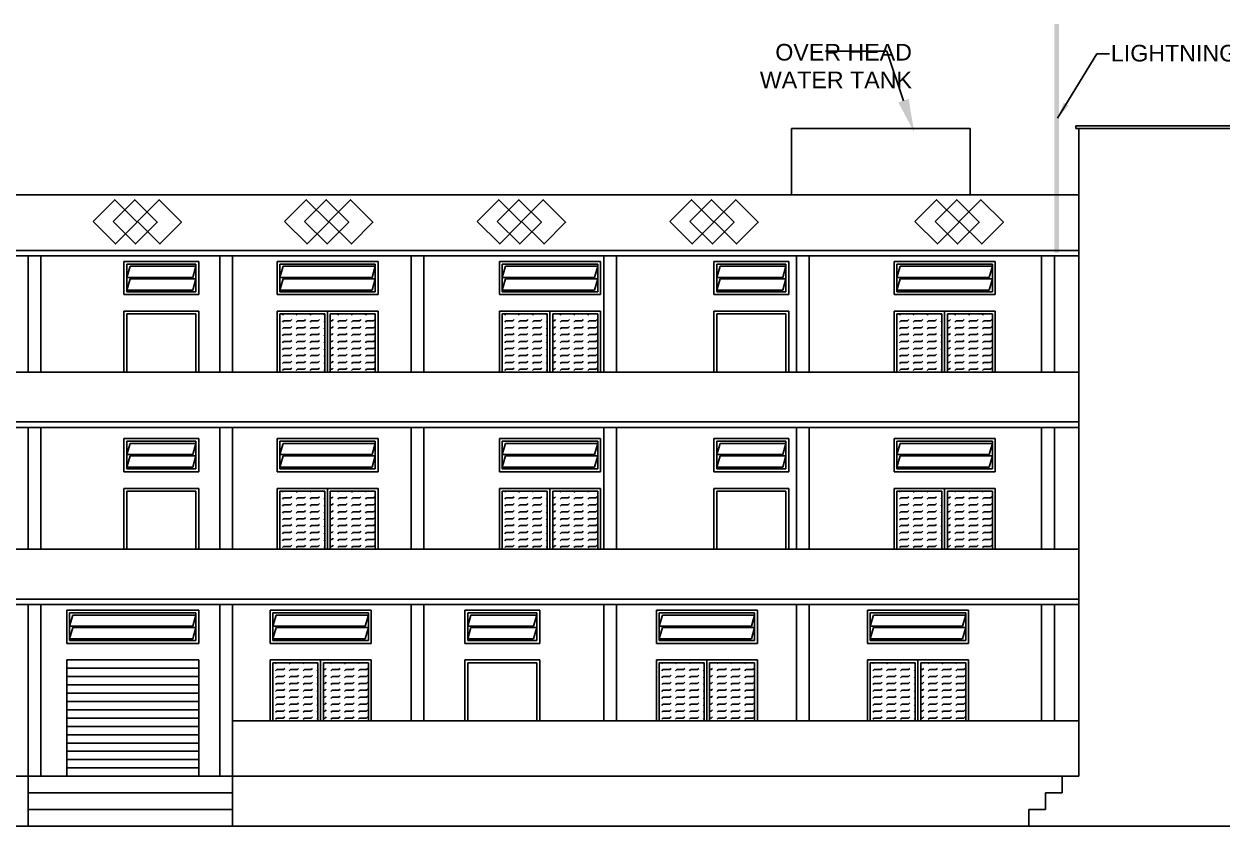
# Model space of a CAD drawing. Header units: metres. Extents: x 729 to 1050, y -308 to -82.
# Drawn here: x 811.51 to 833.16, y -157.29 to -142.8 of the extents above; entities that cross this region are included whole.
import ezdxf
from ezdxf import colors
from ezdxf.entities.mleader import LeaderData, LeaderLine
from ezdxf.math import Vec2, Vec3

# ---------------------------------------------------------------- set-up
doc = ezdxf.new("R2010")
doc.units = ezdxf.units.M
doc.header["$MEASUREMENT"] = 0
doc.layers.add('jo', color=3, linetype='Continuous')
doc.styles.get("Standard").update_dxf_attribs({"font": 'arial.ttf'})
doc.dimstyles.get("Standard").update_dxf_attribs({"dimtxt": 0.3, "dimasz": 0.18, "dimexe": 0.18, "dimexo": 0.0625, "dimgap": 0.09, "dimtad": 0, "dimtoh": 1, "dimzin": 0, "dimdsep": 46, "dimtxsty": 'Standard', "dimblk": 'OBLIQUE', "dimcen": 0.09, "dimse1": 1, "dimse2": 1, "dimclrd": 1, "dimclrt": 3, "dimadec": 0, "dimazin": 0, "dimtfac": 1, "dimtofl": 0, "dimtmove": 0, "dimatfit": 3, "dimfxl": 0, "dimtolj": 1, "dimtzin": 0, "dimarcsym": 0})
pattern_1 = [(0, (778.87083, -228.46246), (0, 0.125), [0.125, -0.125]), (45, (778.99583, -228.46246), (0, 0.125), [0.03125, -0.1142767, 0.03125, -0.1767767])]
pattern_2 = [(0, (775.056, -228.46246), (0, 0.125), [0.125, -0.125]), (45, (775.181, -228.46246), (0, 0.125), [0.03125, -0.1142767, 0.03125, -0.1767767])]
pattern_3 = [(0, (768.07783, -228.46246), (0, 0.125), [0.125, -0.125]), (45, (768.20283, -228.46246), (0, 0.125), [0.03125, -0.1142767, 0.03125, -0.1767767])]
pattern_4 = [(0, (768.20283, -222.16246), (0, 0.125), [0.125, -0.125]), (45, (768.32783, -222.16246), (0, 0.125), [0.03125, -0.1142767, 0.03125, -0.1767767])]
pattern_5 = [(0, (772.22113, -222.16246), (0, 0.125), [0.125, -0.125]), (45, (772.34613, -222.16246), (0, 0.125), [0.03125, -0.1142767, 0.03125, -0.1767767])]
pattern_6 = [(0, (779.35283, -222.16246), (0, 0.125), [0.125, -0.125]), (45, (779.47783, -222.16246), (0, 0.125), [0.03125, -0.1142767, 0.03125, -0.1767767])]
pattern_7 = [(0, (768.20283, -225.36246), (0, 0.125), [0.125, -0.125]), (45, (768.32783, -225.36246), (0, 0.125), [0.03125, -0.1142767, 0.03125, -0.1767767])]
pattern_8 = [(0, (772.22113, -225.36246), (0, 0.125), [0.125, -0.125]), (45, (772.34613, -225.36246), (0, 0.125), [0.03125, -0.1142767, 0.03125, -0.1767767])]
pattern_9 = [(0, (779.35283, -225.36246), (0, 0.125), [0.125, -0.125]), (45, (779.47783, -225.36246), (0, 0.125), [0.03125, -0.1142767, 0.03125, -0.1767767])]

# ---------------------------------------------------------------- blocks, each defined once
blk = doc.blocks.new('_Oblique')
at = {"color": 0, "linetype": 'ByBlock', "lineweight": -2}
blk.add_line((-0.5, -0.5), (0.5, 0.5), dxfattribs=at)

msp = doc.modelspace()

# ---------------------------------------------------------------- hatches: boundary and pattern name
msp.add_hatch(color=7).paths.add_polyline_path([(830.21, -142.8), (830.129, -142.8), (830.129, -146.933), (830.21, -146.933)])
h = msp.add_hatch()
h.set_pattern_fill('FLEX', color=256, scale=0.5, style=0)
h.set_pattern_definition(pattern_4)
h.paths.add_polyline_path([(816.134, -149.089), (816.947, -149.089), (816.947, -148.039), (816.134, -148.039)])
h = msp.add_hatch()
h.set_pattern_fill('FLEX', color=256, scale=0.5, style=0)
h.set_pattern_definition(pattern_4)
h.paths.add_polyline_path([(817.047, -149.089), (817.859, -149.089), (817.859, -148.039), (817.047, -148.039)])
h = msp.add_hatch()
h.set_pattern_fill('FLEX', color=256, scale=0.5, style=0)
h.set_pattern_definition(pattern_5)
h.paths.add_polyline_path([(820.153, -149.089), (820.965, -149.089), (820.965, -148.039), (820.153, -148.039)])
h = msp.add_hatch()
h.set_pattern_fill('FLEX', color=256, scale=0.5, style=0)
h.set_pattern_definition(pattern_5)
h.paths.add_polyline_path([(821.065, -149.089), (821.878, -149.089), (821.878, -148.039), (821.065, -148.039)])
h = msp.add_hatch()
h.set_pattern_fill('FLEX', color=256, scale=0.5, style=0)
h.set_pattern_definition(pattern_6)
h.paths.add_polyline_path([(827.284, -149.089), (828.097, -149.089), (828.097, -148.039), (827.284, -148.039)])
h = msp.add_hatch()
h.set_pattern_fill('FLEX', color=256, scale=0.5, style=0)
h.set_pattern_definition(pattern_6)
h.paths.add_polyline_path([(828.197, -149.089), (829.009, -149.089), (829.009, -148.039), (828.197, -148.039)])
h = msp.add_hatch()
h.set_pattern_fill('FLEX', color=256, scale=0.5, style=0)
h.set_pattern_definition(pattern_7)
h.paths.add_polyline_path([(816.134, -152.289), (816.947, -152.289), (816.947, -151.239), (816.134, -151.239)])
h = msp.add_hatch()
h.set_pattern_fill('FLEX', color=256, scale=0.5, style=0)
h.set_pattern_definition(pattern_7)
h.paths.add_polyline_path([(817.047, -152.289), (817.859, -152.289), (817.859, -151.239), (817.047, -151.239)])
h = msp.add_hatch()
h.set_pattern_fill('FLEX', color=256, scale=0.5, style=0)
h.set_pattern_definition(pattern_8)
h.paths.add_polyline_path([(820.153, -152.289), (820.965, -152.289), (820.965, -151.239), (820.153, -151.239)])
h = msp.add_hatch()
h.set_pattern_fill('FLEX', color=256, scale=0.5, style=0)
h.set_pattern_definition(pattern_8)
h.paths.add_polyline_path([(821.065, -152.289), (821.878, -152.289), (821.878, -151.239), (821.065, -151.239)])
h = msp.add_hatch()
h.set_pattern_fill('FLEX', color=256, scale=0.5, style=0)
h.set_pattern_definition(pattern_9)
h.paths.add_polyline_path([(827.284, -152.289), (828.097, -152.289), (828.097, -151.239), (827.284, -151.239)])
h = msp.add_hatch()
h.set_pattern_fill('FLEX', color=256, scale=0.5, style=0)
h.set_pattern_definition(pattern_9)
h.paths.add_polyline_path([(828.197, -152.289), (829.009, -152.289), (829.009, -151.239), (828.197, -151.239)])
h = msp.add_hatch()
h.set_pattern_fill('FLEX', color=256, scale=0.5, style=0)
h.set_pattern_definition(pattern_3)
h.paths.add_polyline_path([(816.009, -155.389), (816.822, -155.389), (816.822, -154.339), (816.009, -154.339)])
h = msp.add_hatch()
h.set_pattern_fill('FLEX', color=256, scale=0.5, style=0)
h.set_pattern_definition(pattern_3)
h.paths.add_polyline_path([(816.922, -155.389), (817.734, -155.389), (817.734, -154.339), (816.922, -154.339)])
h = msp.add_hatch()
h.set_pattern_fill('FLEX', color=256, scale=0.5, style=0)
h.set_pattern_definition(pattern_2)
h.paths.add_polyline_path([(822.988, -155.389), (823.8, -155.389), (823.8, -154.339), (822.988, -154.339)])
h = msp.add_hatch()
h.set_pattern_fill('FLEX', color=256, scale=0.5, style=0)
h.set_pattern_definition(pattern_2)
h.paths.add_polyline_path([(823.9, -155.389), (824.713, -155.389), (824.713, -154.339), (823.9, -154.339)])
h = msp.add_hatch()
h.set_pattern_fill('FLEX', color=256, scale=0.5, style=0)
h.set_pattern_definition(pattern_1)
h.paths.add_polyline_path([(826.802, -155.389), (827.615, -155.389), (827.615, -154.339), (826.802, -154.339)])
h = msp.add_hatch()
h.set_pattern_fill('FLEX', color=256, scale=0.5, style=0)
h.set_pattern_definition(pattern_1)
h.paths.add_polyline_path([(827.715, -155.389), (828.527, -155.389), (828.527, -154.339), (827.715, -154.339)])

# ---------------------------------------------------------------- linework, layer by layer
for p, q in [((825.379, -145.889), (825.379, -144.689)), ((825.379, -144.689), (828.609, -144.689)), ((828.609, -145.889), (828.609, -144.689)), ((830.569, -144.639), (830.519, -144.639)), ((830.519, -144.639), (830.519, -144.689)), ((830.519, -144.689), (830.569, -144.689)), ((837.399, -144.639), (830.569, -144.639)), ((830.569, -156.389), (830.569, -144.689)), ((837.399, -144.689), (830.569, -144.689)), ((830.569, -145.889), (794.649, -145.889)), ((830.569, -146.889), (794.649, -146.889)), ((830.569, -146.989), (794.649, -146.989)), ((811.589, -149.089), (811.589, -146.989)), ((811.819, -149.089), (811.819, -146.989)), ((814.669, -147.089), (813.319, -147.089)), ((814.669, -147.089), (813.319, -147.089)), ((813.319, -147.089), (813.319, -147.689)), ((814.669, -147.089), (813.319, -147.089)), ((813.319, -147.089), (813.319, -147.689)), ((814.669, -147.089), (813.319, -147.089)), ((813.369, -147.139), (813.369, -147.639)), ((814.619, -147.139), (813.369, -147.139)), ((813.369, -147.38), (813.428, -147.178)), ((813.428, -147.178), (814.619, -147.178)), ((814.619, -147.139), (813.807, -147.139)), ((814.619, -147.178), (814.561, -147.38)), ((814.619, -147.139), (814.619, -147.639)), ((814.669, -147.689), (814.669, -147.089)), ((814.669, -147.689), (814.669, -147.089)), ((814.669, -147.089), (814.669, -147.689)), ((814.669, -147.089), (814.669, -147.689)), ((815.049, -149.089), (815.049, -146.989)), ((815.279, -149.089), (815.279, -146.989)), ((817.909, -147.089), (816.084, -147.089)), ((816.084, -147.089), (816.084, -147.689)), ((817.909, -147.089), (816.084, -147.089)), ((816.084, -147.089), (816.084, -147.689)), ((817.909, -147.089), (816.084, -147.089)), ((817.909, -147.089), (816.109, -147.089)), ((816.134, -147.139), (816.134, -147.639)), ((817.859, -147.139), (816.134, -147.139)), ((816.134, -147.38), (816.193, -147.178)), ((816.193, -147.178), (817.859, -147.178)), ((817.859, -147.139), (817.047, -147.139)), ((817.859, -147.178), (817.801, -147.38)), ((817.859, -147.139), (817.859, -147.639)), ((817.909, -147.689), (817.909, -147.089)), ((817.909, -147.689), (817.909, -147.089)), ((817.909, -147.089), (817.909, -147.689)), ((817.909, -147.089), (817.909, -147.689)), ((818.509, -149.089), (818.509, -146.989)), ((818.739, -149.089), (818.739, -146.989)), ((821.928, -147.089), (820.103, -147.089)), ((820.103, -147.089), (820.103, -147.689)), ((821.928, -147.089), (820.103, -147.089)), ((820.103, -147.089), (820.103, -147.689)), ((821.928, -147.089), (820.103, -147.089)), ((821.928, -147.089), (820.128, -147.089)), ((820.153, -147.139), (820.153, -147.639)), ((821.878, -147.139), (820.153, -147.139)), ((820.153, -147.38), (820.211, -147.178)), ((820.211, -147.178), (821.878, -147.178)), ((821.878, -147.139), (821.065, -147.139)), ((821.878, -147.178), (821.819, -147.38)), ((821.878, -147.139), (821.878, -147.639)), ((821.928, -147.689), (821.928, -147.089)), ((821.928, -147.689), (821.928, -147.089)), ((821.928, -147.089), (821.928, -147.689)), ((821.928, -147.089), (821.928, -147.689)), ((821.989, -149.089), (821.989, -146.989)), ((822.219, -149.089), (822.219, -146.989)), ((825.329, -147.089), (823.979, -147.089)), ((825.329, -147.089), (823.979, -147.089)), ((823.979, -147.089), (823.979, -147.689)), ((825.329, -147.089), (823.979, -147.089)), ((823.979, -147.089), (823.979, -147.689)), ((825.329, -147.089), (823.979, -147.089)), ((824.029, -147.139), (824.029, -147.639)), ((825.279, -147.139), (824.029, -147.139)), ((824.029, -147.38), (824.088, -147.178)), ((824.088, -147.178), (825.279, -147.178)), ((825.279, -147.139), (824.467, -147.139)), ((825.279, -147.178), (825.221, -147.38)), ((825.279, -147.139), (825.279, -147.639)), ((825.329, -147.689), (825.329, -147.089)), ((825.329, -147.689), (825.329, -147.089)), ((825.329, -147.089), (825.329, -147.689)), ((825.329, -147.089), (825.329, -147.689)), ((825.469, -149.089), (825.469, -146.989)), ((825.699, -149.089), (825.699, -146.989)), ((829.059, -147.089), (827.234, -147.089)), ((827.234, -147.089), (827.234, -147.689)), ((829.059, -147.089), (827.234, -147.089)), ((827.234, -147.089), (827.234, -147.689)), ((829.059, -147.089), (827.234, -147.089)), ((829.059, -147.089), (827.259, -147.089)), ((827.284, -147.139), (827.284, -147.639)), ((829.009, -147.139), (827.284, -147.139)), ((827.284, -147.38), (827.343, -147.178)), ((827.343, -147.178), (829.009, -147.178)), ((829.009, -147.139), (828.197, -147.139)), ((829.009, -147.178), (828.951, -147.38)), ((829.009, -147.139), (829.009, -147.639)), ((829.059, -147.689), (829.059, -147.089)), ((829.059, -147.689), (829.059, -147.089)), ((829.059, -147.089), (829.059, -147.689)), ((829.059, -147.089), (829.059, -147.689)), ((829.899, -149.089), (829.899, -146.989)), ((830.129, -149.089), (830.129, -146.989)), ((814.561, -147.38), (813.369, -147.38)), ((813.369, -147.606), (813.428, -147.404)), ((813.428, -147.404), (814.619, -147.404)), ((814.619, -147.404), (814.561, -147.606)), ((817.801, -147.38), (816.134, -147.38)), ((816.134, -147.606), (816.193, -147.404)), ((816.193, -147.404), (817.859, -147.404)), ((817.859, -147.404), (817.801, -147.606)), ((821.819, -147.38), (820.153, -147.38)), ((820.153, -147.606), (820.211, -147.404)), ((820.211, -147.404), (821.878, -147.404)), ((821.878, -147.404), (821.819, -147.606)), ((825.221, -147.38), (824.029, -147.38)), ((824.029, -147.606), (824.088, -147.404)), ((824.088, -147.404), (825.279, -147.404)), ((825.279, -147.404), (825.221, -147.606)), ((828.951, -147.38), (827.284, -147.38)), ((827.284, -147.606), (827.343, -147.404)), ((827.343, -147.404), (829.009, -147.404)), ((829.009, -147.404), (828.951, -147.606)), ((814.561, -147.606), (813.369, -147.606)), ((817.801, -147.606), (816.134, -147.606)), ((821.819, -147.606), (820.153, -147.606)), ((825.221, -147.606), (824.029, -147.606)), ((828.951, -147.606), (827.284, -147.606)), ((814.669, -147.689), (813.319, -147.689)), ((814.619, -147.639), (813.369, -147.639)), ((817.909, -147.689), (816.084, -147.689)), ((817.859, -147.639), (816.134, -147.639)), ((821.928, -147.689), (820.103, -147.689)), ((821.878, -147.639), (820.153, -147.639)), ((825.329, -147.689), (823.979, -147.689)), ((825.279, -147.639), (824.029, -147.639)), ((829.059, -147.689), (827.234, -147.689)), ((829.009, -147.639), (827.284, -147.639)), ((813.319, -149.089), (813.319, -147.989)), ((814.669, -147.989), (813.319, -147.989)), ((813.319, -149.089), (813.319, -147.989)), ((814.669, -147.989), (813.319, -147.989)), ((813.369, -149.089), (813.369, -148.039)), ((814.619, -148.039), (813.369, -148.039)), ((814.619, -149.089), (814.619, -148.039)), ((814.669, -149.089), (814.669, -147.989)), ((814.669, -149.089), (814.669, -147.989)), ((816.084, -147.989), (816.084, -149.089)), ((817.909, -147.989), (816.084, -147.989)), ((816.084, -147.989), (816.084, -149.089)), ((817.909, -147.989), (816.084, -147.989)), ((817.909, -147.989), (816.109, -147.989)), ((816.134, -148.039), (816.134, -149.089)), ((816.947, -148.039), (816.134, -148.039)), ((816.947, -149.089), (816.947, -148.039)), ((816.997, -149.089), (816.997, -147.989)), ((817.859, -148.039), (817.047, -148.039)), ((817.047, -149.089), (817.047, -148.039)), ((817.859, -148.039), (817.859, -149.089)), ((817.909, -149.089), (817.909, -147.989)), ((817.909, -147.989), (817.909, -149.089)), ((817.909, -147.989), (817.909, -149.089)), ((820.103, -147.989), (820.103, -149.089)), ((821.928, -147.989), (820.103, -147.989)), ((820.103, -147.989), (820.103, -149.089)), ((821.928, -147.989), (820.103, -147.989)), ((821.928, -147.989), (820.128, -147.989)), ((820.153, -148.039), (820.153, -149.089)), ((820.965, -148.039), (820.153, -148.039)), ((820.965, -149.089), (820.965, -148.039)), ((821.015, -149.089), (821.015, -147.989)), ((821.878, -148.039), (821.065, -148.039)), ((821.065, -149.089), (821.065, -148.039)), ((821.878, -148.039), (821.878, -149.089)), ((821.928, -149.089), (821.928, -147.989)), ((821.928, -147.989), (821.928, -149.089)), ((821.928, -147.989), (821.928, -149.089)), ((823.979, -149.089), (823.979, -147.989)), ((825.329, -147.989), (823.979, -147.989)), ((823.979, -149.089), (823.979, -147.989)), ((825.329, -147.989), (823.979, -147.989)), ((824.029, -149.089), (824.029, -148.039)), ((825.279, -148.039), (824.029, -148.039)), ((825.279, -149.089), (825.279, -148.039)), ((825.329, -149.089), (825.329, -147.989)), ((825.329, -149.089), (825.329, -147.989)), ((827.234, -147.989), (827.234, -149.089)), ((829.059, -147.989), (827.234, -147.989)), ((827.234, -147.989), (827.234, -149.089)), ((829.059, -147.989), (827.234, -147.989)), ((827.234, -147.989), (827.234, -148.189)), ((827.234, -147.989), (827.234, -148.189)), ((829.059, -147.989), (827.259, -147.989)), ((827.284, -148.039), (827.284, -149.089)), ((828.097, -148.039), (827.284, -148.039)), ((828.097, -149.089), (828.097, -148.039)), ((828.147, -149.089), (828.147, -147.989)), ((828.147, -148.189), (828.147, -147.989)), ((829.009, -148.039), (828.197, -148.039)), ((828.197, -149.089), (828.197, -148.039)), ((829.009, -148.039), (829.009, -149.089)), ((829.059, -149.089), (829.059, -147.989)), ((829.059, -147.989), (829.059, -149.089)), ((829.059, -147.989), (829.059, -149.089)), ((829.059, -148.189), (829.059, -147.989)), ((829.059, -147.989), (829.059, -148.189)), ((829.059, -147.989), (829.059, -148.189)), ((830.569, -149.089), (794.649, -149.089)), ((830.569, -149.989), (794.649, -149.989)), ((830.569, -150.089), (794.649, -150.089)), ((811.589, -152.289), (811.589, -150.089)), ((811.819, -152.289), (811.819, -150.089)), ((815.049, -152.289), (815.049, -150.089)), ((815.279, -152.289), (815.279, -150.089)), ((818.509, -152.289), (818.509, -150.089)), ((818.739, -152.289), (818.739, -150.089)), ((821.989, -152.289), (821.989, -150.089)), ((822.219, -152.289), (822.219, -150.089)), ((825.469, -152.289), (825.469, -150.089)), ((825.699, -152.289), (825.699, -150.089)), ((829.899, -152.289), (829.899, -150.089)), ((830.129, -152.289), (830.129, -150.089)), ((814.669, -150.289), (813.319, -150.289)), ((814.669, -150.289), (813.319, -150.289)), ((813.319, -150.289), (813.319, -150.889)), ((814.669, -150.289), (813.319, -150.289)), ((813.319, -150.289), (813.319, -150.889)), ((814.669, -150.289), (813.319, -150.289)), ((813.369, -150.339), (813.369, -150.839)), ((814.619, -150.339), (813.369, -150.339)), ((813.369, -150.58), (813.428, -150.378)), ((813.428, -150.378), (814.619, -150.378)), ((814.619, -150.339), (813.807, -150.339)), ((814.619, -150.378), (814.561, -150.58)), ((814.619, -150.339), (814.619, -150.839)), ((814.669, -150.889), (814.669, -150.289)), ((814.669, -150.889), (814.669, -150.289)), ((814.669, -150.289), (814.669, -150.889)), ((814.669, -150.289), (814.669, -150.889)), ((817.909, -150.289), (816.084, -150.289)), ((816.084, -150.289), (816.084, -150.889)), ((817.909, -150.289), (816.084, -150.289)), ((816.084, -150.289), (816.084, -150.889)), ((817.909, -150.289), (816.084, -150.289)), ((817.909, -150.289), (816.109, -150.289)), ((816.134, -150.339), (816.134, -150.839)), ((817.859, -150.339), (816.134, -150.339)), ((816.134, -150.58), (816.193, -150.378)), ((816.193, -150.378), (817.859, -150.378)), ((817.859, -150.339), (817.047, -150.339)), ((817.859, -150.378), (817.801, -150.58)), ((817.859, -150.339), (817.859, -150.839)), ((817.909, -150.889), (817.909, -150.289)), ((817.909, -150.889), (817.909, -150.289)), ((817.909, -150.289), (817.909, -150.889)), ((817.909, -150.289), (817.909, -150.889)), ((821.928, -150.289), (820.103, -150.289)), ((820.103, -150.289), (820.103, -150.889)), ((821.928, -150.289), (820.103, -150.289)), ((820.103, -150.289), (820.103, -150.889)), ((821.928, -150.289), (820.103, -150.289)), ((821.928, -150.289), (820.128, -150.289)), ((820.153, -150.339), (820.153, -150.839)), ((821.878, -150.339), (820.153, -150.339)), ((820.153, -150.58), (820.211, -150.378)), ((820.211, -150.378), (821.878, -150.378)), ((821.878, -150.339), (821.065, -150.339)), ((821.878, -150.378), (821.819, -150.58)), ((821.878, -150.339), (821.878, -150.839)), ((821.928, -150.889), (821.928, -150.289)), ((821.928, -150.889), (821.928, -150.289)), ((821.928, -150.289), (821.928, -150.889)), ((821.928, -150.289), (821.928, -150.889)), ((825.329, -150.289), (823.979, -150.289)), ((825.329, -150.289), (823.979, -150.289)), ((823.979, -150.289), (823.979, -150.889)), ((825.329, -150.289), (823.979, -150.289)), ((823.979, -150.289), (823.979, -150.889)), ((825.329, -150.289), (823.979, -150.289)), ((824.029, -150.339), (824.029, -150.839)), ((825.279, -150.339), (824.029, -150.339)), ((824.029, -150.58), (824.088, -150.378)), ((824.088, -150.378), (825.279, -150.378)), ((825.279, -150.339), (824.467, -150.339)), ((825.279, -150.378), (825.221, -150.58)), ((825.279, -150.339), (825.279, -150.839)), ((825.329, -150.889), (825.329, -150.289)), ((825.329, -150.889), (825.329, -150.289)), ((825.329, -150.289), (825.329, -150.889)), ((825.329, -150.289), (825.329, -150.889)), ((829.059, -150.289), (827.234, -150.289)), ((827.234, -150.289), (827.234, -150.889)), ((829.059, -150.289), (827.234, -150.289)), ((827.234, -150.289), (827.234, -150.889)), ((829.059, -150.289), (827.234, -150.289)), ((829.059, -150.289), (827.259, -150.289)), ((827.284, -150.339), (827.284, -150.839)), ((829.009, -150.339), (827.284, -150.339)), ((827.284, -150.58), (827.343, -150.378)), ((827.343, -150.378), (829.009, -150.378)), ((829.009, -150.339), (828.197, -150.339)), ((829.009, -150.378), (828.951, -150.58)), ((829.009, -150.339), (829.009, -150.839)), ((829.059, -150.889), (829.059, -150.289)), ((829.059, -150.889), (829.059, -150.289)), ((829.059, -150.289), (829.059, -150.889)), ((829.059, -150.289), (829.059, -150.889)), ((814.561, -150.58), (813.369, -150.58)), ((813.369, -150.806), (813.428, -150.604)), ((813.428, -150.604), (814.619, -150.604)), ((814.619, -150.604), (814.561, -150.806)), ((817.801, -150.58), (816.134, -150.58)), ((816.134, -150.806), (816.193, -150.604)), ((816.193, -150.604), (817.859, -150.604)), ((817.859, -150.604), (817.801, -150.806)), ((821.819, -150.58), (820.153, -150.58)), ((820.153, -150.806), (820.211, -150.604)), ((820.211, -150.604), (821.878, -150.604)), ((821.878, -150.604), (821.819, -150.806)), ((825.221, -150.58), (824.029, -150.58)), ((824.029, -150.806), (824.088, -150.604)), ((824.088, -150.604), (825.279, -150.604)), ((825.279, -150.604), (825.221, -150.806)), ((828.951, -150.58), (827.284, -150.58)), ((827.284, -150.806), (827.343, -150.604)), ((827.343, -150.604), (829.009, -150.604)), ((829.009, -150.604), (828.951, -150.806)), ((814.561, -150.806), (813.369, -150.806)), ((814.619, -150.839), (813.369, -150.839)), ((817.801, -150.806), (816.134, -150.806)), ((817.859, -150.839), (816.134, -150.839)), ((821.819, -150.806), (820.153, -150.806)), ((821.878, -150.839), (820.153, -150.839)), ((825.221, -150.806), (824.029, -150.806)), ((825.279, -150.839), (824.029, -150.839)), ((828.951, -150.806), (827.284, -150.806)), ((829.009, -150.839), (827.284, -150.839)), ((814.669, -150.889), (813.319, -150.889)), ((817.909, -150.889), (816.084, -150.889)), ((821.928, -150.889), (820.103, -150.889)), ((825.329, -150.889), (823.979, -150.889)), ((829.059, -150.889), (827.234, -150.889)), ((813.319, -152.289), (813.319, -151.189)), ((814.669, -151.189), (813.319, -151.189)), ((813.319, -152.289), (813.319, -151.189)), ((814.669, -151.189), (813.319, -151.189)), ((813.369, -152.289), (813.369, -151.239)), ((814.619, -151.239), (813.369, -151.239)), ((814.619, -152.289), (814.619, -151.239)), ((814.669, -152.289), (814.669, -151.189)), ((814.669, -152.289), (814.669, -151.189)), ((816.084, -151.189), (816.084, -152.289)), ((817.909, -151.189), (816.084, -151.189)), ((816.084, -151.189), (816.084, -152.289)), ((817.909, -151.189), (816.084, -151.189)), ((817.909, -151.189), (816.109, -151.189)), ((816.134, -151.239), (816.134, -152.289)), ((816.947, -151.239), (816.134, -151.239)), ((816.947, -152.289), (816.947, -151.239)), ((816.997, -152.289), (816.997, -151.189)), ((817.859, -151.239), (817.047, -151.239)), ((817.047, -152.289), (817.047, -151.239)), ((817.859, -151.239), (817.859, -152.289)), ((817.909, -152.289), (817.909, -151.189)), ((817.909, -151.189), (817.909, -152.289)), ((817.909, -151.189), (817.909, -152.289)), ((820.103, -151.189), (820.103, -152.289)), ((821.928, -151.189), (820.103, -151.189)), ((820.103, -151.189), (820.103, -152.289)), ((821.928, -151.189), (820.103, -151.189)), ((821.928, -151.189), (820.128, -151.189)), ((820.153, -151.239), (820.153, -152.289)), ((820.965, -151.239), (820.153, -151.239)), ((820.965, -152.289), (820.965, -151.239)), ((821.015, -152.289), (821.015, -151.189)), ((821.878, -151.239), (821.065, -151.239)), ((821.065, -152.289), (821.065, -151.239)), ((821.878, -151.239), (821.878, -152.289)), ((821.928, -152.289), (821.928, -151.189)), ((821.928, -151.189), (821.928, -152.289)), ((821.928, -151.189), (821.928, -152.289)), ((823.979, -152.289), (823.979, -151.189)), ((825.329, -151.189), (823.979, -151.189)), ((823.979, -152.289), (823.979, -151.189)), ((825.329, -151.189), (823.979, -151.189)), ((824.029, -152.289), (824.029, -151.239)), ((825.279, -151.239), (824.029, -151.239)), ((825.279, -152.289), (825.279, -151.239)), ((825.329, -152.289), (825.329, -151.189)), ((825.329, -152.289), (825.329, -151.189)), ((827.234, -151.189), (827.234, -152.289)), ((829.059, -151.189), (827.234, -151.189)), ((827.234, -151.189), (827.234, -152.289)), ((829.059, -151.189), (827.234, -151.189)), ((829.059, -151.189), (827.259, -151.189)), ((827.284, -151.239), (827.284, -152.289)), ((828.097, -151.239), (827.284, -151.239)), ((828.097, -152.289), (828.097, -151.239)), ((828.147, -152.289), (828.147, -151.189)), ((829.009, -151.239), (828.197, -151.239)), ((828.197, -152.289), (828.197, -151.239)), ((829.009, -151.239), (829.009, -152.289)), ((829.059, -152.289), (829.059, -151.189)), ((829.059, -151.189), (829.059, -152.289)), ((829.059, -151.189), (829.059, -152.289)), ((830.569, -152.289), (794.649, -152.289)), ((830.569, -153.189), (794.649, -153.189)), ((830.569, -153.289), (794.649, -153.289)), ((811.589, -155.389), (811.589, -153.289)), ((811.819, -156.389), (811.819, -153.289)), ((814.669, -153.389), (812.284, -153.389)), ((812.284, -153.389), (812.284, -153.989)), ((814.669, -153.389), (812.284, -153.389)), ((812.284, -153.389), (812.284, -153.989)), ((814.669, -153.389), (812.284, -153.389)), ((814.669, -153.389), (812.309, -153.389)), ((812.334, -153.439), (812.334, -153.939)), ((814.619, -153.439), (812.334, -153.439)), ((814.619, -153.439), (813.247, -153.439)), ((814.619, -153.439), (814.619, -153.939)), ((814.669, -153.989), (814.669, -153.389)), ((814.669, -153.989), (814.669, -153.389)), ((814.669, -153.389), (814.669, -153.989)), ((814.669, -153.389), (814.669, -153.989)), ((815.049, -156.389), (815.049, -153.289)), ((815.279, -155.389), (815.279, -153.289)), ((817.784, -153.389), (815.959, -153.389)), ((815.959, -153.389), (815.959, -153.989)), ((817.784, -153.389), (815.959, -153.389)), ((815.959, -153.389), (815.959, -153.989)), ((817.784, -153.389), (815.959, -153.389)), ((817.784, -153.389), (815.984, -153.389)), ((816.009, -153.439), (816.009, -153.939)), ((817.734, -153.439), (816.009, -153.439)), ((817.734, -153.439), (816.922, -153.439)), ((817.734, -153.439), (817.734, -153.939)), ((817.784, -153.989), (817.784, -153.389)), ((817.784, -153.989), (817.784, -153.389)), ((817.784, -153.389), (817.784, -153.989)), ((817.784, -153.389), (817.784, -153.989)), ((818.509, -155.389), (818.509, -153.289)), ((818.739, -155.389), (818.739, -153.289)), ((820.83, -153.389), (819.48, -153.389)), ((820.83, -153.389), (819.48, -153.389)), ((819.48, -153.389), (819.48, -153.989)), ((820.83, -153.389), (819.48, -153.389)), ((819.48, -153.389), (819.48, -153.989)), ((820.83, -153.389), (819.48, -153.389)), ((819.53, -153.439), (819.53, -153.939)), ((820.78, -153.439), (819.53, -153.439)), ((820.78, -153.439), (819.967, -153.439)), ((820.78, -153.439), (820.78, -153.939)), ((820.83, -153.989), (820.83, -153.389)), ((820.83, -153.989), (820.83, -153.389)), ((820.83, -153.389), (820.83, -153.989)), ((820.83, -153.389), (820.83, -153.989)), ((821.989, -155.389), (821.989, -153.289)), ((822.219, -155.389), (822.219, -153.289)), ((824.763, -153.389), (822.938, -153.389)), ((822.938, -153.389), (822.938, -153.989)), ((824.763, -153.389), (822.938, -153.389)), ((822.938, -153.389), (822.938, -153.989)), ((824.763, -153.389), (822.938, -153.389)), ((824.763, -153.389), (822.963, -153.389)), ((822.988, -153.439), (822.988, -153.939)), ((824.713, -153.439), (822.988, -153.439)), ((824.713, -153.439), (823.9, -153.439)), ((824.713, -153.439), (824.713, -153.939)), ((824.763, -153.989), (824.763, -153.389)), ((824.763, -153.989), (824.763, -153.389)), ((824.763, -153.389), (824.763, -153.989)), ((824.763, -153.389), (824.763, -153.989)), ((825.469, -155.389), (825.469, -153.289)), ((825.699, -155.389), (825.699, -153.289)), ((828.577, -153.389), (826.752, -153.389)), ((826.752, -153.389), (826.752, -153.989)), ((828.577, -153.389), (826.752, -153.389)), ((826.752, -153.389), (826.752, -153.989)), ((828.577, -153.389), (826.752, -153.389)), ((828.577, -153.389), (826.777, -153.389)), ((826.802, -153.439), (826.802, -153.939)), ((828.527, -153.439), (826.802, -153.439)), ((828.527, -153.439), (827.715, -153.439)), ((828.527, -153.439), (828.527, -153.939)), ((828.577, -153.989), (828.577, -153.389)), ((828.577, -153.989), (828.577, -153.389)), ((828.577, -153.389), (828.577, -153.989)), ((828.577, -153.389), (828.577, -153.989)), ((829.899, -155.389), (829.899, -153.289)), ((830.129, -155.389), (830.129, -153.289)), ((812.334, -153.68), (812.393, -153.478)), ((814.561, -153.68), (812.334, -153.68)), ((812.393, -153.478), (814.619, -153.478)), ((814.619, -153.478), (814.561, -153.68)), ((816.009, -153.68), (816.068, -153.478)), ((817.676, -153.68), (816.009, -153.68)), ((816.068, -153.478), (817.734, -153.478)), ((817.734, -153.478), (817.676, -153.68)), ((819.53, -153.68), (819.588, -153.478)), ((820.721, -153.68), (819.53, -153.68)), ((819.588, -153.478), (820.78, -153.478)), ((820.78, -153.478), (820.721, -153.68)), ((822.988, -153.68), (823.046, -153.478)), ((824.654, -153.68), (822.988, -153.68)), ((823.046, -153.478), (824.713, -153.478)), ((824.713, -153.478), (824.654, -153.68)), ((826.802, -153.68), (826.861, -153.478)), ((828.469, -153.68), (826.802, -153.68)), ((826.861, -153.478), (828.527, -153.478)), ((828.527, -153.478), (828.469, -153.68)), ((812.334, -153.906), (812.393, -153.704)), ((814.561, -153.906), (812.334, -153.906)), ((812.393, -153.704), (814.619, -153.704)), ((814.619, -153.704), (814.561, -153.906)), ((816.009, -153.906), (816.068, -153.704)), ((817.676, -153.906), (816.009, -153.906)), ((816.068, -153.704), (817.734, -153.704)), ((817.734, -153.704), (817.676, -153.906)), ((819.53, -153.906), (819.588, -153.704)), ((820.721, -153.906), (819.53, -153.906)), ((819.588, -153.704), (820.78, -153.704)), ((820.78, -153.704), (820.721, -153.906)), ((822.988, -153.906), (823.046, -153.704)), ((824.654, -153.906), (822.988, -153.906)), ((823.046, -153.704), (824.713, -153.704)), ((824.713, -153.704), (824.654, -153.906)), ((826.802, -153.906), (826.861, -153.704)), ((828.469, -153.906), (826.802, -153.906)), ((826.861, -153.704), (828.527, -153.704)), ((828.527, -153.704), (828.469, -153.906)), ((812.284, -153.989), (814.669, -153.989)), ((814.669, -153.989), (812.284, -153.989)), ((814.619, -153.939), (812.334, -153.939)), ((817.784, -153.989), (815.959, -153.989)), ((817.734, -153.939), (816.009, -153.939)), ((820.83, -153.989), (819.48, -153.989)), ((820.78, -153.939), (819.53, -153.939)), ((824.763, -153.989), (822.938, -153.989)), ((824.713, -153.939), (822.988, -153.939)), ((828.577, -153.989), (826.752, -153.989)), ((828.527, -153.939), (826.802, -153.939)), ((814.669, -154.289), (812.284, -154.289)), ((812.284, -156.389), (812.284, -154.289)), ((814.669, -156.389), (814.669, -154.289)), ((815.959, -154.289), (815.959, -155.389)), ((817.784, -154.289), (815.959, -154.289)), ((815.959, -154.289), (815.959, -155.389)), ((817.784, -154.289), (815.959, -154.289)), ((817.784, -154.289), (815.984, -154.289)), ((816.009, -154.339), (816.009, -155.389)), ((816.822, -154.339), (816.009, -154.339)), ((816.822, -155.389), (816.822, -154.339)), ((816.872, -155.389), (816.872, -154.289)), ((817.734, -154.339), (816.922, -154.339)), ((816.922, -155.389), (816.922, -154.339)), ((817.734, -154.339), (817.734, -155.389)), ((817.784, -155.389), (817.784, -154.289)), ((817.784, -154.289), (817.784, -155.389)), ((817.784, -154.289), (817.784, -155.389)), ((819.48, -155.389), (819.48, -154.289)), ((820.83, -154.289), (819.48, -154.289)), ((819.48, -155.389), (819.48, -154.289)), ((820.83, -154.289), (819.48, -154.289)), ((819.53, -155.389), (819.53, -154.339)), ((820.78, -154.339), (819.53, -154.339)), ((820.78, -155.389), (820.78, -154.339)), ((820.83, -155.389), (820.83, -154.289)), ((820.83, -155.389), (820.83, -154.289)), ((822.938, -154.289), (822.938, -155.389)), ((824.763, -154.289), (822.938, -154.289)), ((822.938, -154.289), (822.938, -155.389)), ((824.763, -154.289), (822.938, -154.289)), ((824.763, -154.289), (822.963, -154.289)), ((822.988, -154.339), (822.988, -155.389)), ((823.8, -154.339), (822.988, -154.339)), ((823.8, -155.389), (823.8, -154.339)), ((823.85, -155.389), (823.85, -154.289)), ((824.713, -154.339), (823.9, -154.339)), ((823.9, -155.389), (823.9, -154.339)), ((824.713, -154.339), (824.713, -155.389)), ((824.763, -155.389), (824.763, -154.289)), ((824.763, -154.289), (824.763, -155.389)), ((824.763, -154.289), (824.763, -155.389)), ((826.752, -154.289), (826.752, -155.389)), ((828.577, -154.289), (826.752, -154.289)), ((826.752, -154.289), (826.752, -155.389)), ((828.577, -154.289), (826.752, -154.289)), ((828.577, -154.289), (826.777, -154.289)), ((826.802, -154.339), (826.802, -155.389)), ((827.615, -154.339), (826.802, -154.339)), ((827.615, -155.389), (827.615, -154.339)), ((827.665, -155.389), (827.665, -154.289)), ((828.527, -154.339), (827.715, -154.339)), ((827.715, -155.389), (827.715, -154.339)), ((828.527, -154.339), (828.527, -155.389)), ((828.577, -155.389), (828.577, -154.289)), ((828.577, -154.289), (828.577, -155.389)), ((828.577, -154.289), (828.577, -155.389)), ((814.669, -154.439), (812.284, -154.439)), ((814.669, -154.589), (812.284, -154.589)), ((814.669, -154.739), (812.284, -154.739)), ((814.669, -154.889), (812.284, -154.889)), ((814.669, -155.039), (812.284, -155.039)), ((814.669, -155.189), (812.284, -155.189)), ((811.589, -157.289), (811.589, -155.389)), ((814.669, -155.339), (812.284, -155.339)), ((830.569, -155.389), (815.279, -155.389)), ((815.279, -155.389), (815.279, -157.289)), ((814.669, -155.489), (812.284, -155.489)), ((814.669, -155.639), (812.284, -155.639)), ((814.669, -155.789), (812.284, -155.789)), ((814.669, -155.939), (812.284, -155.939)), ((814.669, -156.089), (812.284, -156.089)), ((814.669, -156.239), (812.284, -156.239)), ((830.569, -156.389), (797.979, -156.389)), ((811.589, -156.389), (811.589, -156.689)), ((830.569, -156.389), (830.269, -156.389)), ((830.269, -156.389), (830.269, -156.689)), ((811.589, -156.689), (815.279, -156.689)), ((830.269, -156.689), (829.969, -156.689)), ((829.969, -156.689), (829.969, -156.989)), ((811.589, -156.989), (815.279, -156.989)), ((829.969, -156.989), (829.669, -156.989)), ((829.669, -156.989), (829.669, -157.289)), ((786.469, -157.289), (837.399, -157.289))]:
    msp.add_line(p, q)
for points in [[(812.761, -146.367), (813.151, -145.976), (813.558, -146.383), (813.167, -146.774)], [(813.123, -146.367), (813.514, -145.976), (813.921, -146.383), (813.53, -146.774)], [(813.561, -146.367), (813.952, -145.976), (814.358, -146.383), (813.968, -146.774)], [(816.221, -146.367), (816.611, -145.976), (817.018, -146.383), (816.627, -146.774)], [(816.583, -146.367), (816.974, -145.976), (817.381, -146.383), (816.99, -146.774)], [(817.021, -146.367), (817.412, -145.976), (817.818, -146.383), (817.428, -146.774)], [(819.701, -146.367), (820.091, -145.976), (820.498, -146.383), (820.107, -146.774)], [(820.063, -146.367), (820.454, -145.976), (820.861, -146.383), (820.47, -146.774)], [(820.501, -146.367), (820.892, -145.976), (821.298, -146.383), (820.908, -146.774)], [(823.181, -146.367), (823.571, -145.976), (823.978, -146.383), (823.587, -146.774)], [(823.543, -146.367), (823.934, -145.976), (824.341, -146.383), (823.95, -146.774)], [(823.981, -146.367), (824.372, -145.976), (824.778, -146.383), (824.388, -146.774)], [(827.611, -146.367), (828.001, -145.976), (828.408, -146.383), (828.017, -146.774)], [(827.973, -146.367), (828.364, -145.976), (828.771, -146.383), (828.38, -146.774)], [(828.411, -146.367), (828.802, -145.976), (829.208, -146.383), (828.818, -146.774)]]:
    msp.add_lwpolyline(points, close=True)

# ---------------------------------------------------------------- texts
msp.add_text('LIGHTNING CONDUCTOR', height=0.3).set_placement((831.151, -143.477))
at = {"insert": (827.555, -143.16), "char_height": 0.3, "width": 5.69381, "attachment_point": 3}
msp.add_mtext('OVER HEAD \\PWATER TANK', dxfattribs=at)

# ---------------------------------------------------------------- leaders
ml = msp.add_multileader_mtext('Standard')
ml.set_content('', color=256)
ml.set_leader_properties()
ml.build(insert=Vec2(0, 0))
ml.multileader.update_dxf_attribs({"dogleg_length": 0.36, "arrow_head_size": 0.6})
ctx = ml.context
ctx.base_point, ctx.char_height, ctx.arrow_head_size, ctx.landing_gap_size, ctx.plane_origin = Vec3(825.814, -143.293), 0.18, 0.6, 0.09, Vec3(827.596, -151.854)
ctx.text_align_type = 2
notes = []
notes.append((ctx, [(1, (1, 1, 0), (827.102, -143.293), (-1, 0), 1.108, [(0, [(827.596, -144.754)], 0, [])])]))
ctx.mtext.insert, ctx.mtext.alignment, ctx.mtext.flow_direction = Vec3(825.904, -143.203), 3, 5
at = {"layer": 'jo', "color": 7}
msp.add_leader([(830.186, -144.503), (830.895, -143.341), (831.126, -143.341)], dimstyle='Standard', override={"dimasz": 0.3, "dimexe": 0.15, "dimgap": 0.09, "dimtad": 0, "dimtih": 1, "dimzin": 1, "dimcen": 0, "dimtix": 1, "dimfxl": 0.3, "dimfxlon": 1, "dimarcsym": 1}, dxfattribs=at)
for ctx, leaders in notes:
    for number, flags, end, landing, length, lines in leaders:
        leader = LeaderData()
        leader.index, (leader.has_last_leader_line, leader.has_dogleg_vector, leader.attachment_direction) = number, flags
        leader.last_leader_point, leader.dogleg_vector, leader.dogleg_length = Vec3(end), Vec3(landing), length
        for number, points, colour, breaks in lines:
            line = LeaderLine()
            line.index, line.vertices, line.color, line.breaks = number, Vec3.list(points), colors.encode_raw_color(colour), breaks
            leader.lines.append(line)
        ctx.leaders.append(leader)

doc.saveas('drawing.dxf')
